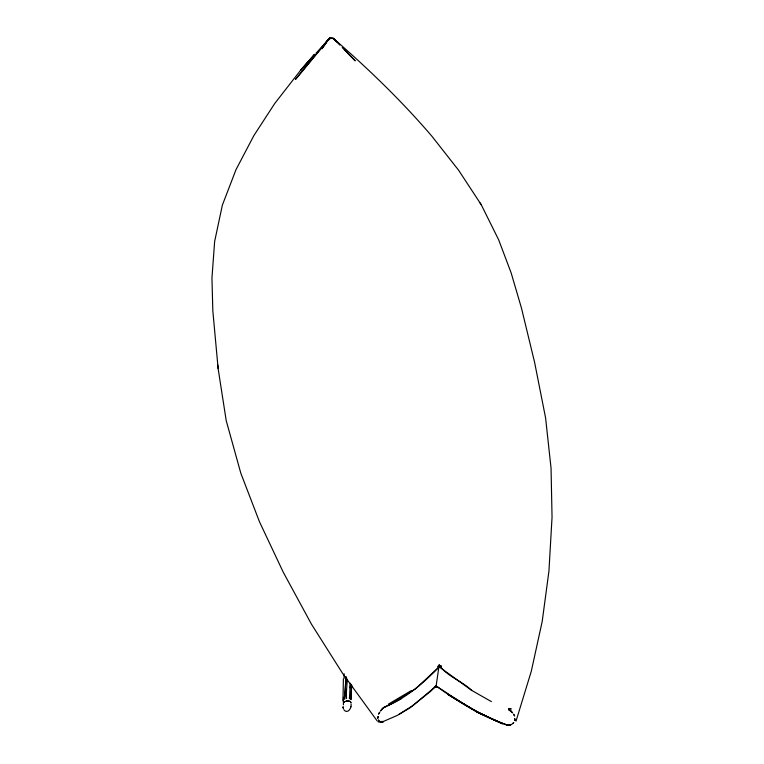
<?xml version="1.0" encoding="UTF-8"?>
<svg xmlns="http://www.w3.org/2000/svg" width="764" height="764" viewBox="0 0 764 764"><rect width="100%" height="100%" fill="white"/><g stroke="black" fill="none" stroke-linecap="round" stroke-linejoin="round"><path stroke-width="1.15" d="M342.969 700.836L343.389 679.12M383.347 721.474L379.87 721.541L380.883 722.123L383.347 721.474L397.395 715.343L409.733 707.97L430.552 691.363L436.12 685.938L437.161 686.674C459.775 701.447 482.561 717.119 508.528 725.399L511.784 724.348L508.528 725.399L505.997 724.625C480.881 715.362 457.741 701.6 436.12 685.938L439.204 664.871C445.517 675.529 462.22 681.116 471.674 690.389L491.386 701.61M351.497 684.897L350.924 699.69L351.698 685.031M344.545 701.658L343.981 702.336L345.08 701.409L344.163 702.211M346.464 701.323L347.964 700.884L349.883 701.467L345.825 701.132L349.349 701.19M344.02 678.527L344.134 673.791M351.039 702.536L350.466 701.849L350.838 702.45M401.663 698.477L383.547 707.598L380.596 710.845L383.547 707.598L385.705 706.662C406.123 697.904 423.189 683.388 438.498 667.564L437.992 666.342L439.902 665.769L438.46 667.067M343.437 697.198L343.408 704.828M351.01 703.759C352.128 707.903 347.419 714.712 343.79 709.67M345.977 676.904L344.621 699.184L346.082 676.866M349.415 698.802L350.294 683.236M350.647 707.187L350.762 706.452M349.941 687.848L350.609 683.541M329.15 39.652L329.456 38.324L330.143 38.773M347.295 679.081C347.018 685.585 346.035 692.012 346.541 698.563M516.034 721.13L531.314 671.184L542.201 621.457L548.944 571.042L552.047 517.171L551.045 468.17L545.591 417.918L534.58 362.251L521.468 308.083L511.145 272.901L498.691 239.877L481.224 204.704L458.601 170.219L431.994 136.345C401.845 101.068 368.401 68.789 333.352 38.42C324.757 38.63 332.474 37.149 334.03 38.869M434.401 687.304L436.12 685.938L434.687 687.304M335.482 40.683L333.266 38.668L337.717 42.364L333.419 38.372M435.022 687.017L435.757 686.454M440.561 666.867L439.252 665.501L438.192 666.552L439.204 664.871M440.312 667.364C439.854 666.437 439.797 664.852 438.355 666.81L441.401 666.122L439.224 666.791L415.435 688.937L388.752 705.076M471.674 690.389L440.255 667.612L440.226 666.399L441.172 666.246M333.381 38.391L329.494 38.295L316.029 53.241M435.795 686.053L437.543 687.38L435.795 686.053L435.146 686.903L435.986 686.215M325.894 43.223L321.902 48.743L329.532 38.267L295.467 79.418L329.532 38.267M438.498 667.564L440.045 666.265M300.414 70.517L314.367 54.674L300.414 70.517L274.849 103.331L253.906 135.534L236.028 169.589L222.362 205.144L214.636 241.491L211.953 278.067L212.831 310.843L218.122 368.554L226.201 420.582L240.813 473.183L259.454 521.726L283.215 572.14L311.445 624.159L342.644 673.476L377.273 721.044M300.901 69.973L314.644 54.32M435.633 686.569L435.318 686.884M435.661 686.54L437.371 687.294L435.91 686.263L435.442 686.607L437.161 686.674M326.161 41.905L329.37 38.572L327.689 40.32M435.404 686.635L412.741 705.735L399.142 714.235M382.993 708.285L381.723 709.498M384.359 707.33L385.724 706.404M388.465 704.121L411.481 690.513M505.997 724.864L510.533 724.912M439.883 667.029L440.417 667.115L440.226 666.399M435.91 686.263L437.17 686.931M378.19 721.779L379.374 722.209M440.417 666.179L440.952 666.418M511.259 711.131L508.499 709.565L512.634 712.879L511.259 711.131L511.431 711.609M502.292 723.441L476.478 711.561L447.58 694.084M476.765 711.991L502.492 723.804L476.765 711.991L447.924 694.543M439.711 666.896L439.233 666.552L438.507 667.316L439.262 666.332L438.822 665.683M439.224 666.791L440.255 667.612M343.275 707.856L343.065 706.767L343.284 708.304L343.074 707.321M333.266 38.668L335.434 40.521M335.386 40.358L333.352 38.42L339.827 45.066M342.262 47.559L355.212 60.843L344.316 49.316M480.069 202.957L481.224 204.704M217.788 364.972L218.122 368.554M378.123 716.565L377.769 718.275L378.123 716.565M514.774 718.695L514.907 720.442L514.774 718.695M379.67 712.277L378.581 713.968L379.67 712.277M508.929 708.495L511.03 708.925L508.929 708.495M513.666 722.543L512.835 723.546L513.666 722.543M382.974 721.99L380.816 722.257L382.974 721.99M378.514 720.089L379.078 720.939L378.514 720.089M514.602 715.849L513.589 714.283L514.602 715.849"/></g></svg>
